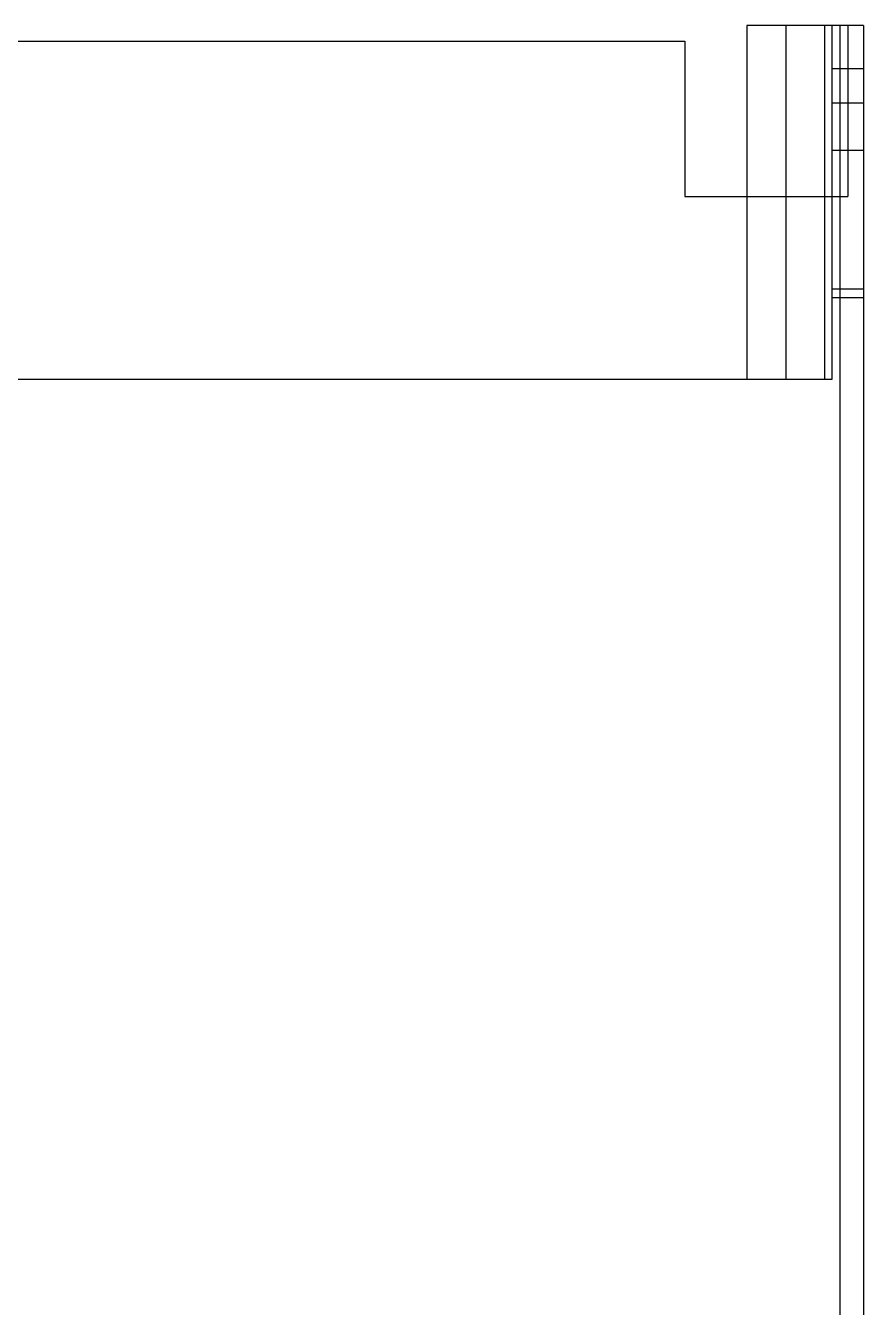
# Model space of a CAD drawing. Extents: x 0 to 323, y 0 to 931.
# Drawn here: x 215.2 to 323, y 747.4 to 912.4 of the extents above; entities that cross this region are included whole.
import ezdxf

# ---------------------------------------------------------------- set-up
doc = ezdxf.new("R2010")
doc.units = 0
doc.layers.add('-15N-THT. THIẾT BỊ ĐÓNG MỞ', color=40, linetype='CONTINUOUS')

# ---------------------------------------------------------------- blocks, each defined once
blk = doc.blocks.new('06 - N - SC VSD CHIẾU HÔNG ATV630D55~D90N4')
at = {"layer": '-15N-THT. THIẾT BỊ ĐÓNG MỞ'}
for p, q in [((-15, 446.7), (-15, 401.2)), ((-15, 446.7), (-15, 446.7)), ((0, 446.7), (-15, 446.7)), ((-10, 446.7), (-10, 401.2)), ((-5, 446.7), (-5, 401.2)), ((-4, 401.2), (-4, 446.7)), ((-4, 446.7), (-4, 446.7)), ((-3, -296.3), (-3, 446.7)), ((-2, 446.7), (-2, 424.7)), ((-2, 446.7), (-2, 446.7)), ((0, 446.7), (0, 446.7)), ((0, 446.7), (0, -289.3)), ((-160.5, 444.7), (-23, 444.7)), ((-23, 444.7), (-23, 424.7)), ((-23, 444.7), (-23, 444.7)), ((-4, 441.2), (0, 441.2)), ((0, 436.7), (-4, 436.7)), ((0, 430.63), (-4, 430.63)), ((-23, 424.7), (-23, 424.7)), ((-23, 424.7), (-2, 424.7)), ((-2, 424.7), (-2, 424.7)), ((0, 412.77), (-4, 412.77)), ((-4, 411.7), (0, 411.7)), ((-160.5, 401.2), (-4, 401.2)), ((-15, 401.2), (-15, 401.2)), ((-4, 401.2), (-4, 401.2))]:
    blk.add_line(p, q, dxfattribs=at)

msp = doc.modelspace()

# ---------------------------------------------------------------- block references
msp.add_blockref('06 - N - SC VSD CHIẾU HÔNG ATV630D55~D90N4', (323, 465.7))

doc.saveas('drawing.dxf')
